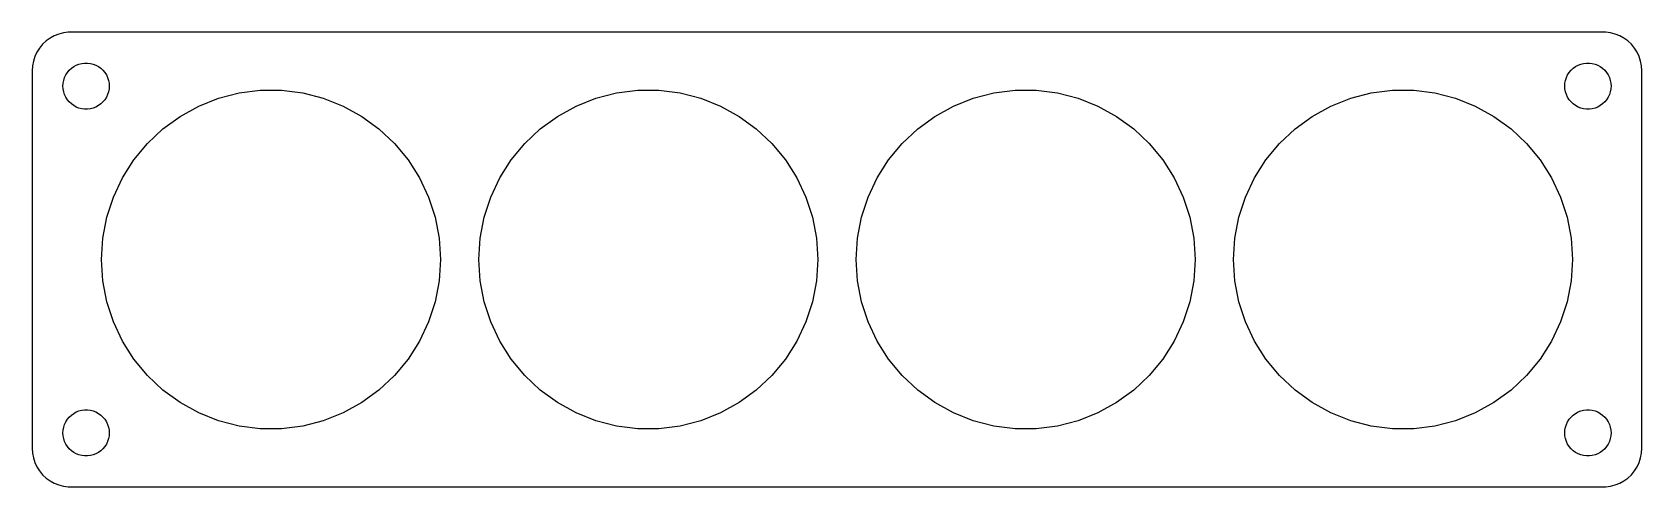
# Model space of a CAD drawing. Header units: metres. Extents: x -104 to 104, y -29 to 29.
import ezdxf

# ---------------------------------------------------------------- set-up
doc = ezdxf.new("R2010")
doc.units = ezdxf.units.M

msp = doc.modelspace()

# ---------------------------------------------------------------- linework, layer by layer
for p, q in [((-100.437, 29.4114), (-101.045, 29.2553)), ((-99.8139, 29.4901), (-100.437, 29.4114)), ((99.8139, 29.4901), (-99.8139, 29.4901)), ((100.437, 29.4114), (99.8139, 29.4901)), ((101.045, 29.2553), (100.437, 29.4114)), ((-103.545, 27.4389), (-103.882, 26.9088)), ((-103.145, 27.9227), (-103.545, 27.4389)), ((-102.687, 28.3526), (-103.145, 27.9227)), ((-102.179, 28.7216), (-102.687, 28.3526)), ((-101.629, 29.0241), (-102.179, 28.7216)), ((-101.045, 29.2553), (-101.629, 29.0241)), ((101.629, 29.0241), (101.045, 29.2553)), ((102.179, 28.7216), (101.629, 29.0241)), ((102.687, 28.3526), (102.179, 28.7216)), ((103.145, 27.9227), (102.687, 28.3526)), ((103.545, 27.4389), (103.145, 27.9227)), ((103.882, 26.9088), (103.545, 27.4389)), ((-104.461, 25.1267), (-104.5, 24.5)), ((-104.343, 25.7434), (-104.461, 25.1267)), ((-104.149, 26.3406), (-104.343, 25.7434)), ((-103.882, 26.9088), (-104.149, 26.3406)), ((-99.1075, 25.033), (-98.7773, 25.2145)), ((-98.7773, 25.2145), (-98.427, 25.3532)), ((-98.427, 25.3532), (-98.0621, 25.4469)), ((-98.0621, 25.4469), (-97.6884, 25.4941)), ((-97.6884, 25.4941), (-97.3116, 25.4941)), ((-97.3116, 25.4941), (-96.9379, 25.4469)), ((-96.9379, 25.4469), (-96.573, 25.3532)), ((-96.573, 25.3532), (-96.2227, 25.2145)), ((-96.2227, 25.2145), (-95.8925, 25.033)), ((95.8925, 25.033), (96.2227, 25.2145)), ((96.2227, 25.2145), (96.573, 25.3532)), ((96.573, 25.3532), (96.9379, 25.4469)), ((96.9379, 25.4469), (97.3116, 25.4941)), ((97.3116, 25.4941), (97.6884, 25.4941)), ((97.6884, 25.4941), (98.0621, 25.4469)), ((98.0621, 25.4469), (98.427, 25.3532)), ((98.427, 25.3532), (98.7773, 25.2145)), ((98.7773, 25.2145), (99.1075, 25.033)), ((104.149, 26.3406), (103.882, 26.9088)), ((104.343, 25.7434), (104.149, 26.3406)), ((104.461, 25.1267), (104.343, 25.7434)), ((104.5, 24.5), (104.461, 25.1267)), ((-104.5, 24.5), (-104.5, -24.5)), ((-100.476, 22.876), (-100.406, 23.2461)), ((-100.406, 23.2461), (-100.289, 23.6044)), ((-100.289, 23.6044), (-100.129, 23.9453)), ((-100.129, 23.9453), (-99.927, 24.2634)), ((-99.927, 24.2634), (-99.6869, 24.5536)), ((-99.6869, 24.5536), (-99.4123, 24.8115)), ((-99.4123, 24.8115), (-99.1075, 25.033)), ((-95.8925, 25.033), (-95.5877, 24.8115)), ((-95.5877, 24.8115), (-95.3131, 24.5536)), ((-95.3131, 24.5536), (-95.073, 24.2634)), ((-95.073, 24.2634), (-94.8711, 23.9453)), ((-94.8711, 23.9453), (-94.7107, 23.6044)), ((-94.7107, 23.6044), (-94.5943, 23.2461)), ((-94.5943, 23.2461), (-94.5237, 22.876)), ((94.5237, 22.876), (94.5943, 23.2461)), ((94.5943, 23.2461), (94.7107, 23.6044)), ((94.7107, 23.6044), (94.8711, 23.9453)), ((94.8711, 23.9453), (95.073, 24.2634)), ((95.073, 24.2634), (95.3131, 24.5536)), ((95.3131, 24.5536), (95.5877, 24.8115)), ((95.5877, 24.8115), (95.8925, 25.033)), ((99.1075, 25.033), (99.4123, 24.8115)), ((99.4123, 24.8115), (99.6869, 24.5536)), ((99.6869, 24.5536), (99.927, 24.2634)), ((99.927, 24.2634), (100.129, 23.9453)), ((100.129, 23.9453), (100.289, 23.6044)), ((100.289, 23.6044), (100.406, 23.2461)), ((100.406, 23.2461), (100.476, 22.876)), ((104.5, -24.5), (104.5, 24.5)), ((-100.5, 22.5), (-100.476, 22.876)), ((-100.476, 22.124), (-100.5, 22.5)), ((-100.406, 21.7539), (-100.476, 22.124)), ((-100.289, 21.3956), (-100.406, 21.7539)), ((-100.129, 21.0547), (-100.289, 21.3956)), ((-99.927, 20.7366), (-100.129, 21.0547)), ((-94.8711, 21.0547), (-95.073, 20.7366)), ((-94.7107, 21.3956), (-94.8711, 21.0547)), ((-94.5943, 21.7539), (-94.7107, 21.3956)), ((-94.5237, 22.124), (-94.5943, 21.7539)), ((-94.5237, 22.876), (-94.5, 22.5)), ((-94.5, 22.5), (-94.5237, 22.124)), ((-82.8671, 19.9062), (-80.2984, 20.9232)), ((-80.2984, 20.9232), (-77.6224, 21.6103)), ((-77.6224, 21.6103), (-74.8814, 21.9566)), ((-74.8814, 21.9566), (-72.1186, 21.9566)), ((-72.1186, 21.9566), (-69.3776, 21.6103)), ((-69.3776, 21.6103), (-66.7016, 20.9232)), ((-66.7016, 20.9232), (-64.1329, 19.9062)), ((-33.8671, 19.9062), (-31.2984, 20.9232)), ((-31.2984, 20.9232), (-28.6224, 21.6103)), ((-28.6224, 21.6103), (-25.8814, 21.9566)), ((-25.8814, 21.9566), (-23.1186, 21.9566)), ((-23.1186, 21.9566), (-20.3776, 21.6103)), ((-20.3776, 21.6103), (-17.7016, 20.9232)), ((-17.7016, 20.9232), (-15.1328, 19.9062)), ((15.1328, 19.9062), (17.7016, 20.9232)), ((17.7016, 20.9232), (20.3776, 21.6103)), ((20.3776, 21.6103), (23.1186, 21.9566)), ((23.1186, 21.9566), (25.8814, 21.9566)), ((25.8814, 21.9566), (28.6224, 21.6103)), ((28.6224, 21.6103), (31.2984, 20.9232)), ((31.2984, 20.9232), (33.8671, 19.9062)), ((64.1329, 19.9062), (66.7016, 20.9232)), ((66.7016, 20.9232), (69.3776, 21.6103)), ((69.3776, 21.6103), (72.1186, 21.9566)), ((72.1186, 21.9566), (74.8814, 21.9566)), ((74.8814, 21.9566), (77.6224, 21.6103)), ((77.6224, 21.6103), (80.2984, 20.9232)), ((80.2984, 20.9232), (82.8671, 19.9062)), ((94.5, 22.5), (94.5237, 22.876)), ((94.5237, 22.124), (94.5, 22.5)), ((94.5943, 21.7539), (94.5237, 22.124)), ((94.7107, 21.3956), (94.5943, 21.7539)), ((94.8711, 21.0547), (94.7107, 21.3956)), ((95.073, 20.7366), (94.8711, 21.0547)), ((100.129, 21.0547), (99.927, 20.7366)), ((100.289, 21.3956), (100.129, 21.0547)), ((100.406, 21.7539), (100.289, 21.3956)), ((100.476, 22.124), (100.406, 21.7539)), ((100.476, 22.876), (100.5, 22.5)), ((100.5, 22.5), (100.476, 22.124)), ((-99.6869, 20.4464), (-99.927, 20.7366)), ((-99.4123, 20.1884), (-99.6869, 20.4464)), ((-99.1075, 19.967), (-99.4123, 20.1884)), ((-98.7773, 19.7855), (-99.1075, 19.967)), ((-98.427, 19.6468), (-98.7773, 19.7855)), ((-98.0621, 19.5531), (-98.427, 19.6468)), ((-97.6884, 19.5059), (-98.0621, 19.5531)), ((-97.3116, 19.5059), (-97.6884, 19.5059)), ((-96.9379, 19.5531), (-97.3116, 19.5059)), ((-96.573, 19.6468), (-96.9379, 19.5531)), ((-96.2227, 19.7855), (-96.573, 19.6468)), ((-95.8925, 19.967), (-96.2227, 19.7855)), ((-95.5877, 20.1884), (-95.8925, 19.967)), ((-95.3131, 20.4464), (-95.5877, 20.1884)), ((-95.073, 20.7366), (-95.3131, 20.4464)), ((-85.2882, 18.5752), (-82.8671, 19.9062)), ((-64.1329, 19.9062), (-61.7118, 18.5752)), ((-36.2882, 18.5752), (-33.8671, 19.9062)), ((-15.1328, 19.9062), (-12.7118, 18.5752)), ((12.7118, 18.5752), (15.1328, 19.9062)), ((33.8671, 19.9062), (36.2882, 18.5752)), ((61.7118, 18.5752), (64.1329, 19.9062)), ((82.8671, 19.9062), (85.2882, 18.5752)), ((95.3131, 20.4464), (95.073, 20.7366)), ((95.5877, 20.1884), (95.3131, 20.4464)), ((95.8925, 19.967), (95.5877, 20.1884)), ((96.2227, 19.7855), (95.8925, 19.967)), ((96.573, 19.6468), (96.2227, 19.7855)), ((96.9379, 19.5531), (96.573, 19.6468)), ((97.3116, 19.5059), (96.9379, 19.5531)), ((97.6884, 19.5059), (97.3116, 19.5059)), ((98.0621, 19.5531), (97.6884, 19.5059)), ((98.427, 19.6468), (98.0621, 19.5531)), ((98.7773, 19.7855), (98.427, 19.6468)), ((99.1075, 19.967), (98.7773, 19.7855)), ((99.4123, 20.1884), (99.1075, 19.967)), ((99.6869, 20.4464), (99.4123, 20.1884)), ((99.927, 20.7366), (99.6869, 20.4464)), ((-89.5373, 15.06), (-87.5233, 16.9513)), ((-87.5233, 16.9513), (-85.2882, 18.5752)), ((-61.7118, 18.5752), (-59.4767, 16.9513)), ((-59.4767, 16.9513), (-57.4627, 15.06)), ((-40.5373, 15.06), (-38.5233, 16.9513)), ((-38.5233, 16.9513), (-36.2882, 18.5752)), ((-12.7118, 18.5752), (-10.4767, 16.9513)), ((-10.4767, 16.9513), (-8.46268, 15.06)), ((8.46268, 15.06), (10.4767, 16.9513)), ((10.4767, 16.9513), (12.7118, 18.5752)), ((36.2882, 18.5752), (38.5233, 16.9513)), ((38.5233, 16.9513), (40.5373, 15.06)), ((57.4627, 15.06), (59.4767, 16.9513)), ((59.4767, 16.9513), (61.7118, 18.5752)), ((85.2882, 18.5752), (87.5233, 16.9513)), ((87.5233, 16.9513), (89.5373, 15.06)), ((-91.2984, 12.9313), (-89.5373, 15.06)), ((-57.4627, 15.06), (-55.7016, 12.9313)), ((-42.2984, 12.9313), (-40.5373, 15.06)), ((-8.46268, 15.06), (-6.70161, 12.9313)), ((6.70161, 12.9313), (8.46268, 15.06)), ((40.5373, 15.06), (42.2984, 12.9313)), ((55.7016, 12.9313), (57.4627, 15.06)), ((89.5373, 15.06), (91.2984, 12.9313)), ((-92.7787, 10.5986), (-91.2984, 12.9313)), ((-55.7016, 12.9313), (-54.2213, 10.5986)), ((-43.7787, 10.5986), (-42.2984, 12.9313)), ((-6.70161, 12.9313), (-5.22125, 10.5986)), ((5.22125, 10.5986), (6.70161, 12.9313)), ((42.2984, 12.9313), (43.7787, 10.5986)), ((54.2213, 10.5986), (55.7016, 12.9313)), ((91.2984, 12.9313), (92.7787, 10.5986)), ((-93.9551, 8.09874), (-92.7787, 10.5986)), ((-54.2213, 10.5986), (-53.0449, 8.09874)), ((-44.9551, 8.09874), (-43.7787, 10.5986)), ((-5.22125, 10.5986), (-4.04491, 8.09874)), ((4.04491, 8.09874), (5.22125, 10.5986)), ((43.7787, 10.5986), (44.9551, 8.09874)), ((53.0449, 8.09874), (54.2213, 10.5986)), ((92.7787, 10.5986), (93.9551, 8.09874)), ((-94.8088, 5.47118), (-93.9551, 8.09874)), ((-53.0449, 8.09874), (-52.1912, 5.47118)), ((-45.8088, 5.47118), (-44.9551, 8.09874)), ((-4.04491, 8.09874), (-3.19116, 5.47118)), ((3.19116, 5.47118), (4.04491, 8.09874)), ((44.9551, 8.09874), (45.8088, 5.47118)), ((52.1912, 5.47118), (53.0449, 8.09874)), ((93.9551, 8.09874), (94.8088, 5.47118)), ((-95.3265, 2.75732), (-94.8088, 5.47118)), ((-52.1912, 5.47118), (-51.6735, 2.75732)), ((-46.3265, 2.75732), (-45.8088, 5.47118)), ((-3.19116, 5.47118), (-2.67346, 2.75732)), ((2.67346, 2.75732), (3.19116, 5.47118)), ((45.8088, 5.47118), (46.3265, 2.75732)), ((51.6735, 2.75732), (52.1912, 5.47118)), ((94.8088, 5.47118), (95.3265, 2.75732)), ((-95.5, 0), (-95.3265, 2.75732)), ((-51.6735, 2.75732), (-51.5, 0)), ((-46.5, 0), (-46.3265, 2.75732)), ((-2.67346, 2.75732), (-2.5, 0)), ((2.5, 0), (2.67346, 2.75732)), ((46.3265, 2.75732), (46.5, 0)), ((51.5, 0), (51.6735, 2.75732)), ((95.3265, 2.75732), (95.5, 0)), ((-95.3265, -2.75732), (-95.5, 0)), ((-51.5, 0), (-51.6735, -2.75732)), ((-46.3265, -2.75732), (-46.5, 0)), ((-2.5, 0), (-2.67346, -2.75732)), ((2.67346, -2.75732), (2.5, 0)), ((46.5, 0), (46.3265, -2.75732)), ((51.6735, -2.75732), (51.5, 0)), ((95.5, 0), (95.3265, -2.75732)), ((-94.8088, -5.47118), (-95.3265, -2.75732)), ((-51.6735, -2.75732), (-52.1912, -5.47118)), ((-45.8088, -5.47118), (-46.3265, -2.75732)), ((-2.67346, -2.75732), (-3.19116, -5.47118)), ((3.19116, -5.47118), (2.67346, -2.75732)), ((46.3265, -2.75732), (45.8088, -5.47118)), ((52.1912, -5.47118), (51.6735, -2.75732)), ((95.3265, -2.75732), (94.8088, -5.47118)), ((-93.9551, -8.09874), (-94.8088, -5.47118)), ((-52.1912, -5.47118), (-53.0449, -8.09874)), ((-44.9551, -8.09874), (-45.8088, -5.47118)), ((-3.19116, -5.47118), (-4.04491, -8.09874)), ((4.04491, -8.09874), (3.19116, -5.47118)), ((45.8088, -5.47118), (44.9551, -8.09874)), ((53.0449, -8.09874), (52.1912, -5.47118)), ((94.8088, -5.47118), (93.9551, -8.09874)), ((-92.7787, -10.5986), (-93.9551, -8.09874)), ((-53.0449, -8.09874), (-54.2213, -10.5986)), ((-43.7787, -10.5986), (-44.9551, -8.09874)), ((-4.04491, -8.09874), (-5.22125, -10.5986)), ((5.22125, -10.5986), (4.04491, -8.09874)), ((44.9551, -8.09874), (43.7787, -10.5986)), ((54.2213, -10.5986), (53.0449, -8.09874)), ((93.9551, -8.09874), (92.7787, -10.5986)), ((-91.2984, -12.9313), (-92.7787, -10.5986)), ((-54.2213, -10.5986), (-55.7016, -12.9313)), ((-42.2984, -12.9313), (-43.7787, -10.5986)), ((-5.22125, -10.5986), (-6.70161, -12.9313)), ((6.70161, -12.9313), (5.22125, -10.5986)), ((43.7787, -10.5986), (42.2984, -12.9313)), ((55.7016, -12.9313), (54.2213, -10.5986)), ((92.7787, -10.5986), (91.2984, -12.9313)), ((-89.5373, -15.06), (-91.2984, -12.9313)), ((-55.7016, -12.9313), (-57.4627, -15.06)), ((-40.5373, -15.06), (-42.2984, -12.9313)), ((-6.70161, -12.9313), (-8.46268, -15.06)), ((8.46268, -15.06), (6.70161, -12.9313)), ((42.2984, -12.9313), (40.5373, -15.06)), ((57.4627, -15.06), (55.7016, -12.9313)), ((91.2984, -12.9313), (89.5373, -15.06)), ((-87.5233, -16.9513), (-89.5373, -15.06)), ((-57.4627, -15.06), (-59.4767, -16.9513)), ((-38.5233, -16.9513), (-40.5373, -15.06)), ((-8.46268, -15.06), (-10.4767, -16.9513)), ((10.4767, -16.9513), (8.46268, -15.06)), ((40.5373, -15.06), (38.5233, -16.9513)), ((59.4767, -16.9513), (57.4627, -15.06)), ((89.5373, -15.06), (87.5233, -16.9513)), ((-85.2882, -18.5752), (-87.5233, -16.9513)), ((-82.8671, -19.9062), (-85.2882, -18.5752)), ((-61.7118, -18.5752), (-64.1329, -19.9062)), ((-59.4767, -16.9513), (-61.7118, -18.5752)), ((-36.2882, -18.5752), (-38.5233, -16.9513)), ((-33.8671, -19.9062), (-36.2882, -18.5752)), ((-12.7118, -18.5752), (-15.1328, -19.9062)), ((-10.4767, -16.9513), (-12.7118, -18.5752)), ((12.7118, -18.5752), (10.4767, -16.9513)), ((15.1328, -19.9062), (12.7118, -18.5752)), ((36.2882, -18.5752), (33.8671, -19.9062)), ((38.5233, -16.9513), (36.2882, -18.5752)), ((61.7118, -18.5752), (59.4767, -16.9513)), ((64.1329, -19.9062), (61.7118, -18.5752)), ((85.2882, -18.5752), (82.8671, -19.9062)), ((87.5233, -16.9513), (85.2882, -18.5752)), ((-100.129, -21.0547), (-99.927, -20.7366)), ((-99.927, -20.7366), (-99.6869, -20.4464)), ((-99.6869, -20.4464), (-99.4123, -20.1884)), ((-99.4123, -20.1884), (-99.1075, -19.967)), ((-99.1075, -19.967), (-98.7773, -19.7855)), ((-98.7773, -19.7855), (-98.427, -19.6468)), ((-98.427, -19.6468), (-98.0621, -19.5531)), ((-98.0621, -19.5531), (-97.6884, -19.5059)), ((-97.6884, -19.5059), (-97.3116, -19.5059)), ((-97.3116, -19.5059), (-96.9379, -19.5531)), ((-96.9379, -19.5531), (-96.573, -19.6468)), ((-96.573, -19.6468), (-96.2227, -19.7855)), ((-96.2227, -19.7855), (-95.8925, -19.967)), ((-95.8925, -19.967), (-95.5877, -20.1884)), ((-95.5877, -20.1884), (-95.3131, -20.4464)), ((-95.3131, -20.4464), (-95.073, -20.7366)), ((-95.073, -20.7366), (-94.8711, -21.0547)), ((-80.2984, -20.9232), (-82.8671, -19.9062)), ((-64.1329, -19.9062), (-66.7016, -20.9232)), ((-31.2984, -20.9232), (-33.8671, -19.9062)), ((-15.1328, -19.9062), (-17.7016, -20.9232)), ((17.7016, -20.9232), (15.1328, -19.9062)), ((33.8671, -19.9062), (31.2984, -20.9232)), ((66.7016, -20.9232), (64.1329, -19.9062)), ((82.8671, -19.9062), (80.2984, -20.9232)), ((94.8711, -21.0547), (95.073, -20.7366)), ((95.073, -20.7366), (95.3131, -20.4464)), ((95.3131, -20.4464), (95.5877, -20.1884)), ((95.5877, -20.1884), (95.8925, -19.967)), ((95.8925, -19.967), (96.2227, -19.7855)), ((96.2227, -19.7855), (96.573, -19.6468)), ((96.573, -19.6468), (96.9379, -19.5531)), ((96.9379, -19.5531), (97.3116, -19.5059)), ((97.3116, -19.5059), (97.6884, -19.5059)), ((97.6884, -19.5059), (98.0621, -19.5531)), ((98.0621, -19.5531), (98.427, -19.6468)), ((98.427, -19.6468), (98.7773, -19.7855)), ((98.7773, -19.7855), (99.1075, -19.967)), ((99.1075, -19.967), (99.4123, -20.1884)), ((99.4123, -20.1884), (99.6869, -20.4464)), ((99.6869, -20.4464), (99.927, -20.7366)), ((99.927, -20.7366), (100.129, -21.0547)), ((-100.5, -22.5), (-100.476, -22.124)), ((-100.476, -22.876), (-100.5, -22.5)), ((-100.476, -22.124), (-100.406, -21.7539)), ((-100.406, -23.2461), (-100.476, -22.876)), ((-100.406, -21.7539), (-100.289, -21.3956)), ((-100.289, -21.3956), (-100.129, -21.0547)), ((-94.8711, -21.0547), (-94.7107, -21.3956)), ((-94.7107, -21.3956), (-94.5943, -21.7539)), ((-94.5943, -21.7539), (-94.5237, -22.124)), ((-94.5237, -22.876), (-94.5943, -23.2461)), ((-94.5237, -22.124), (-94.5, -22.5)), ((-94.5, -22.5), (-94.5237, -22.876)), ((-77.6224, -21.6103), (-80.2984, -20.9232)), ((-74.8814, -21.9566), (-77.6224, -21.6103)), ((-72.1186, -21.9566), (-74.8814, -21.9566)), ((-69.3776, -21.6103), (-72.1186, -21.9566)), ((-66.7016, -20.9232), (-69.3776, -21.6103)), ((-28.6224, -21.6103), (-31.2984, -20.9232)), ((-25.8814, -21.9566), (-28.6224, -21.6103)), ((-23.1186, -21.9566), (-25.8814, -21.9566)), ((-20.3776, -21.6103), (-23.1186, -21.9566)), ((-17.7016, -20.9232), (-20.3776, -21.6103)), ((20.3776, -21.6103), (17.7016, -20.9232)), ((23.1186, -21.9566), (20.3776, -21.6103)), ((25.8814, -21.9566), (23.1186, -21.9566)), ((28.6224, -21.6103), (25.8814, -21.9566)), ((31.2984, -20.9232), (28.6224, -21.6103)), ((69.3776, -21.6103), (66.7016, -20.9232)), ((72.1186, -21.9566), (69.3776, -21.6103)), ((74.8814, -21.9566), (72.1186, -21.9566)), ((77.6224, -21.6103), (74.8814, -21.9566)), ((80.2984, -20.9232), (77.6224, -21.6103)), ((94.5, -22.5), (94.5237, -22.124)), ((94.5237, -22.876), (94.5, -22.5)), ((94.5237, -22.124), (94.5943, -21.7539)), ((94.5943, -23.2461), (94.5237, -22.876)), ((94.5943, -21.7539), (94.7107, -21.3956)), ((94.7107, -21.3956), (94.8711, -21.0547)), ((100.129, -21.0547), (100.289, -21.3956)), ((100.289, -21.3956), (100.406, -21.7539)), ((100.406, -21.7539), (100.476, -22.124)), ((100.476, -22.876), (100.406, -23.2461)), ((100.476, -22.124), (100.5, -22.5)), ((100.5, -22.5), (100.476, -22.876)), ((-104.5, -24.5), (-104.461, -25.1267)), ((-100.289, -23.6044), (-100.406, -23.2461)), ((-100.129, -23.9453), (-100.289, -23.6044)), ((-99.927, -24.2634), (-100.129, -23.9453)), ((-99.6869, -24.5536), (-99.927, -24.2634)), ((-99.4123, -24.8115), (-99.6869, -24.5536)), ((-99.1075, -25.033), (-99.4123, -24.8115)), ((-98.7773, -25.2145), (-99.1075, -25.033)), ((-95.8925, -25.033), (-96.2227, -25.2145)), ((-95.5877, -24.8115), (-95.8925, -25.033)), ((-95.3131, -24.5536), (-95.5877, -24.8115)), ((-95.073, -24.2634), (-95.3131, -24.5536)), ((-94.8711, -23.9453), (-95.073, -24.2634)), ((-94.7107, -23.6044), (-94.8711, -23.9453)), ((-94.5943, -23.2461), (-94.7107, -23.6044)), ((94.7107, -23.6044), (94.5943, -23.2461)), ((94.8711, -23.9453), (94.7107, -23.6044)), ((95.073, -24.2634), (94.8711, -23.9453)), ((95.3131, -24.5536), (95.073, -24.2634)), ((95.5877, -24.8115), (95.3131, -24.5536)), ((95.8925, -25.033), (95.5877, -24.8115)), ((96.2227, -25.2145), (95.8925, -25.033)), ((99.1075, -25.033), (98.7773, -25.2145)), ((99.4123, -24.8115), (99.1075, -25.033)), ((99.6869, -24.5536), (99.4123, -24.8115)), ((99.927, -24.2634), (99.6869, -24.5536)), ((100.129, -23.9453), (99.927, -24.2634)), ((100.289, -23.6044), (100.129, -23.9453)), ((100.406, -23.2461), (100.289, -23.6044)), ((104.461, -25.1267), (104.5, -24.5)), ((-104.461, -25.1267), (-104.343, -25.7434)), ((-104.343, -25.7434), (-104.149, -26.3406)), ((-104.149, -26.3406), (-103.882, -26.9088)), ((-103.882, -26.9088), (-103.545, -27.4389)), ((-98.427, -25.3532), (-98.7773, -25.2145)), ((-98.0621, -25.4469), (-98.427, -25.3532)), ((-97.6884, -25.4941), (-98.0621, -25.4469)), ((-97.3116, -25.4941), (-97.6884, -25.4941)), ((-96.9379, -25.4469), (-97.3116, -25.4941)), ((-96.573, -25.3532), (-96.9379, -25.4469)), ((-96.2227, -25.2145), (-96.573, -25.3532)), ((96.573, -25.3532), (96.2227, -25.2145)), ((96.9379, -25.4469), (96.573, -25.3532)), ((97.3116, -25.4941), (96.9379, -25.4469)), ((97.6884, -25.4941), (97.3116, -25.4941)), ((98.0621, -25.4469), (97.6884, -25.4941)), ((98.427, -25.3532), (98.0621, -25.4469)), ((98.7773, -25.2145), (98.427, -25.3532)), ((103.545, -27.4389), (103.882, -26.9088)), ((103.882, -26.9088), (104.149, -26.3406)), ((104.149, -26.3406), (104.343, -25.7434)), ((104.343, -25.7434), (104.461, -25.1267)), ((-103.545, -27.4389), (-103.145, -27.9227)), ((-103.145, -27.9227), (-102.687, -28.3526)), ((-102.687, -28.3526), (-102.179, -28.7216)), ((-102.179, -28.7216), (-101.629, -29.0241)), ((-101.629, -29.0241), (-101.045, -29.2553)), ((-101.045, -29.2553), (-100.437, -29.4114)), ((100.437, -29.4114), (101.045, -29.2553)), ((101.045, -29.2553), (101.629, -29.0241)), ((101.629, -29.0241), (102.179, -28.7216)), ((102.179, -28.7216), (102.687, -28.3526)), ((102.687, -28.3526), (103.145, -27.9227)), ((103.145, -27.9227), (103.545, -27.4389)), ((-100.437, -29.4114), (-99.8139, -29.4901)), ((-99.8139, -29.4901), (99.8139, -29.4901)), ((99.8139, -29.4901), (100.437, -29.4114))]:
    msp.add_line(p, q)

doc.saveas('drawing.dxf')
